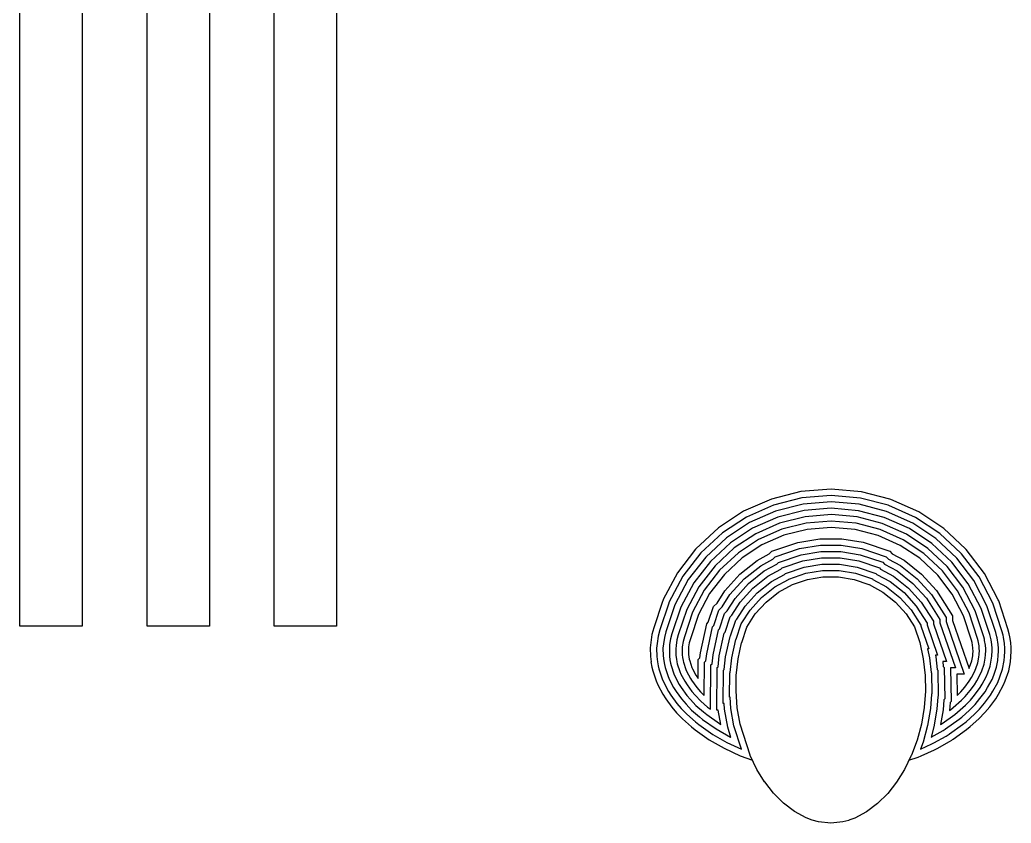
# Model space of a CAD drawing. Header units: millimetres. Extents: x -250 to 4, y -26 to 51.
# Drawn here: x -26.99 to -11.4, y -0.59 to 12.04 of the extents above; entities that cross this region are included whole.
import ezdxf

# ---------------------------------------------------------------- set-up
doc = ezdxf.new("R2010")
doc.units = ezdxf.units.MM
doc.layers.add('1', color=7, linetype='CONTINUOUS')

msp = doc.modelspace()

# ---------------------------------------------------------------- linework, layer by layer
at = {"layer": '1', "color": 0}
for p, q in [((-26.99, 2.51), (-26.99, 22.49)), ((-26.01, 22.49), (-26.01, 2.51)), ((-24.99, 2.51), (-24.99, 22.49)), ((-24.01, 22.49), (-24.01, 2.51)), ((-22.99, 2.51), (-22.99, 22.49)), ((-22.01, 22.49), (-22.01, 2.51)), ((-14.607, 3.243), (-14.361, 3.284)), ((-14.361, 3.284), (-14.116, 3.284)), ((-14.116, 3.284), (-13.873, 3.244)), ((-15.062, 3.042), (-14.843, 3.162)), ((-14.843, 3.162), (-14.842, 3.163)), ((-14.842, 3.163), (-14.607, 3.243)), ((-13.873, 3.244), (-13.638, 3.164)), ((-13.638, 3.164), (-13.637, 3.163)), ((-13.637, 3.163), (-13.418, 3.043)), ((-15.257, 2.888), (-15.062, 3.042)), ((-13.418, 3.043), (-13.223, 2.889)), ((-15.425, 2.702), (-15.257, 2.888)), ((-13.223, 2.889), (-13.055, 2.703)), ((-15.558, 2.494), (-15.425, 2.702)), ((-13.055, 2.703), (-12.923, 2.498)), ((-26.01, 2.51), (-26.99, 2.51)), ((-24.01, 2.51), (-24.99, 2.51)), ((-22.01, 2.51), (-22.99, 2.51)), ((-12.923, 2.498), (-12.923, 2.497)), ((-12.923, 2.497), (-12.839, 2.252)), ((-15.638, 2.251), (-15.559, 2.493)), ((-15.559, 2.493), (-15.558, 2.494)), ((-15.695, 1.994), (-15.64, 2.249)), ((-15.64, 2.249), (-15.638, 2.251)), ((-12.839, 2.252), (-12.84, 2.252)), ((-12.84, 2.252), (-12.785, 1.995)), ((-15.724, 1.734), (-15.695, 1.994)), ((-12.785, 1.995), (-12.756, 1.735)), ((-15.728, 1.491), (-15.725, 1.733)), ((-15.725, 1.733), (-15.724, 1.734)), ((-12.756, 1.735), (-12.755, 1.734)), ((-12.755, 1.734), (-12.75, 1.488)), ((-15.727, 1.491), (-15.728, 1.491)), ((-15.709, 1.226), (-15.727, 1.491)), ((-12.751, 1.487), (-12.769, 1.228)), ((-12.75, 1.488), (-12.751, 1.487)), ((-15.664, 0.967), (-15.709, 1.226)), ((-12.769, 1.228), (-12.814, 0.97)), ((-15.508, 0.479), (-15.664, 0.967)), ((-12.814, 0.97), (-12.882, 0.717)), ((-12.882, 0.717), (-12.97, 0.48)), ((-15.506, 0.477), (-15.508, 0.479)), ((-15.399, 0.255), (-15.506, 0.477)), ((-12.972, 0.478), (-13.08, 0.254)), ((-12.97, 0.48), (-12.972, 0.478)), ((-15.279, 0.063), (-15.399, 0.255)), ((-13.08, 0.254), (-13.203, 0.058)), ((-15.278, 0.063), (-15.279, 0.063)), ((-15.139, -0.116), (-15.278, 0.063)), ((-13.203, 0.058), (-13.342, -0.12)), ((-14.981, -0.276), (-15.139, -0.116)), ((-13.342, -0.12), (-13.502, -0.28)), ((-14.811, -0.407), (-14.981, -0.276)), ((-13.502, -0.28), (-13.675, -0.411)), ((-14.626, -0.506), (-14.811, -0.407)), ((-13.675, -0.412), (-13.86, -0.509)), ((-13.675, -0.411), (-13.675, -0.412)), ((-14.625, -0.505), (-14.626, -0.506)), ((-14.531, -0.541), (-14.625, -0.505)), ((-14.431, -0.567), (-14.531, -0.541)), ((-14.24, -0.588), (-14.431, -0.567)), ((-14.051, -0.568), (-14.24, -0.588)), ((-13.955, -0.544), (-14.051, -0.568)), ((-13.954, -0.543), (-13.955, -0.544)), ((-13.861, -0.51), (-13.954, -0.543)), ((-13.86, -0.509), (-13.861, -0.51))]:
    msp.add_line(p, q, dxfattribs=at)
at = {"layer": '1', "color": 1}
for p, q in [((-14.707, 4.625), (-15.172, 4.508)), ((-14.693, 4.525), (-15.137, 4.414)), ((-14.231, 4.664), (-14.707, 4.625)), ((-14.232, 4.563), (-14.693, 4.525)), ((-13.771, 4.523), (-14.232, 4.563)), ((-13.755, 4.622), (-14.231, 4.664)), ((-13.334, 4.41), (-13.771, 4.523)), ((-13.309, 4.507), (-13.755, 4.622)), ((-15.172, 4.508), (-15.61, 4.315)), ((-15.137, 4.414), (-15.566, 4.225)), ((-14.672, 4.428), (-15.107, 4.318)), ((-14.233, 4.464), (-14.672, 4.428)), ((-13.792, 4.425), (-14.233, 4.464)), ((-13.36, 4.313), (-13.792, 4.425)), ((-13.325, 4.408), (-13.334, 4.41)), ((-12.904, 4.22), (-13.325, 4.408)), ((-13.292, 4.502), (-13.309, 4.507)), ((-12.854, 4.307), (-13.292, 4.502)), ((-15.61, 4.315), (-16.004, 4.055)), ((-15.566, 4.225), (-15.941, 3.977)), ((-15.107, 4.318), (-15.515, 4.138)), ((-15.072, 4.224), (-15.471, 4.048)), ((-14.657, 4.328), (-15.072, 4.224)), ((-14.642, 4.229), (-15.044, 4.128)), ((-14.233, 4.363), (-14.657, 4.328)), ((-14.227, 4.263), (-14.642, 4.229)), ((-13.802, 4.325), (-14.233, 4.363)), ((-13.824, 4.227), (-14.227, 4.263)), ((-13.428, 4.125), (-13.824, 4.227)), ((-13.397, 4.22), (-13.802, 4.325)), ((-12.999, 4.043), (-13.397, 4.22)), ((-12.949, 4.13), (-13.36, 4.313)), ((-12.523, 3.965), (-12.904, 4.22)), ((-12.462, 4.045), (-12.854, 4.307)), ((-16.004, 4.055), (-16.358, 3.727)), ((-15.515, 4.138), (-15.879, 3.898)), ((-15.044, 4.128), (-15.417, 3.963)), ((-14.623, 4.131), (-15.006, 4.034)), ((-14.234, 4.162), (-14.623, 4.131)), ((-14.235, 4.062), (-14.608, 4.031)), ((-13.855, 4.028), (-14.235, 4.062)), ((-13.84, 4.128), (-14.234, 4.162)), ((-13.462, 4.03), (-13.84, 4.128)), ((-13.05, 3.957), (-13.428, 4.125)), ((-12.589, 3.89), (-12.949, 4.13)), ((-15.941, 3.977), (-16.282, 3.661)), ((-15.879, 3.898), (-16.205, 3.596)), ((-15.471, 4.048), (-15.816, 3.82)), ((-15.417, 3.963), (-15.757, 3.739)), ((-15.006, 4.034), (-15.375, 3.871)), ((-14.977, 3.938), (-15.322, 3.786)), ((-14.608, 4.031), (-14.977, 3.938)), ((-13.493, 3.935), (-13.855, 4.028)), ((-13.145, 3.78), (-13.493, 3.935)), ((-13.098, 3.868), (-13.462, 4.03)), ((-12.713, 3.731), (-13.05, 3.957)), ((-12.65, 3.81), (-12.999, 4.043)), ((-12.193, 3.655), (-12.523, 3.965)), ((-12.122, 3.726), (-12.462, 4.045)), ((-15.816, 3.82), (-16.132, 3.527)), ((-15.375, 3.871), (-15.691, 3.663)), ((-15.322, 3.786), (-15.632, 3.582)), ((-15.168, 3.686), (-14.754, 3.827)), ((-14.754, 3.827), (-14.411, 3.884)), ((-14.729, 3.729), (-14.402, 3.784)), ((-14.411, 3.884), (-14.067, 3.884)), ((-14.402, 3.784), (-14.075, 3.784)), ((-14.075, 3.784), (-13.751, 3.731)), ((-14.067, 3.884), (-13.727, 3.828)), ((-13.727, 3.828), (-13.312, 3.687)), ((-12.84, 3.576), (-13.145, 3.78)), ((-12.774, 3.651), (-13.098, 3.868)), ((-12.335, 3.514), (-12.65, 3.81)), ((-12.259, 3.58), (-12.589, 3.89)), ((-16.364, 3.718), (-16.649, 3.349)), ((-16.283, 3.66), (-16.565, 3.295)), ((-16.205, 3.596), (-16.479, 3.242)), ((-16.358, 3.727), (-16.364, 3.718)), ((-16.282, 3.661), (-16.283, 3.66)), ((-15.757, 3.739), (-16.059, 3.459)), ((-15.691, 3.663), (-15.986, 3.39)), ((-15.394, 3.544), (-15.207, 3.646)), ((-15.207, 3.646), (-15.168, 3.686)), ((-15.148, 3.564), (-15.113, 3.599)), ((-15.113, 3.599), (-14.729, 3.729)), ((-15.059, 3.512), (-14.705, 3.632)), ((-14.705, 3.632), (-14.394, 3.684)), ((-14.394, 3.684), (-14.083, 3.684)), ((-14.083, 3.684), (-13.775, 3.633)), ((-13.775, 3.633), (-13.421, 3.513)), ((-13.751, 3.731), (-13.367, 3.6)), ((-13.367, 3.6), (-13.332, 3.565)), ((-13.312, 3.687), (-13.273, 3.647)), ((-13.273, 3.647), (-13.086, 3.545)), ((-12.482, 3.378), (-12.774, 3.651)), ((-12.408, 3.445), (-12.713, 3.731)), ((-12.182, 3.644), (-12.193, 3.655)), ((-11.907, 3.283), (-12.182, 3.644)), ((-12.111, 3.715), (-12.122, 3.726)), ((-11.821, 3.335), (-12.111, 3.715)), ((-16.132, 3.527), (-16.394, 3.189)), ((-16.059, 3.459), (-16.313, 3.128)), ((-15.632, 3.582), (-15.91, 3.324)), ((-15.668, 3.328), (-15.394, 3.544)), ((-15.6, 3.254), (-15.339, 3.46)), ((-15.339, 3.46), (-15.148, 3.564)), ((-15.284, 3.377), (-15.086, 3.485)), ((-15.086, 3.485), (-15.059, 3.512)), ((-15.005, 3.424), (-14.68, 3.535)), ((-14.951, 3.337), (-14.656, 3.438)), ((-14.68, 3.535), (-14.386, 3.584)), ((-14.656, 3.438), (-14.378, 3.484)), ((-14.386, 3.584), (-14.091, 3.584)), ((-14.378, 3.484), (-14.1, 3.484)), ((-14.1, 3.484), (-13.824, 3.439)), ((-14.091, 3.584), (-13.8, 3.536)), ((-13.824, 3.439), (-13.529, 3.338)), ((-13.8, 3.536), (-13.475, 3.425)), ((-13.421, 3.513), (-13.394, 3.486)), ((-13.394, 3.486), (-13.196, 3.378)), ((-13.332, 3.565), (-13.141, 3.461)), ((-13.141, 3.461), (-12.88, 3.255)), ((-13.086, 3.545), (-12.812, 3.329)), ((-12.557, 3.311), (-12.84, 3.576)), ((-12.16, 3.12), (-12.408, 3.445)), ((-12.077, 3.176), (-12.335, 3.514)), ((-11.99, 3.227), (-12.259, 3.58)), ((-16.649, 3.349), (-16.873, 2.927)), ((-16.565, 3.295), (-16.784, 2.882)), ((-15.986, 3.39), (-16.228, 3.076)), ((-15.91, 3.324), (-16.144, 3.021)), ((-15.904, 3.067), (-15.668, 3.328)), ((-15.531, 3.181), (-15.284, 3.377)), ((-15.463, 3.108), (-15.228, 3.293)), ((-15.228, 3.293), (-15.025, 3.404)), ((-15.173, 3.209), (-14.965, 3.323)), ((-15.025, 3.404), (-15.005, 3.424)), ((-14.965, 3.323), (-14.951, 3.337)), ((-14.896, 3.25), (-14.631, 3.34)), ((-14.631, 3.34), (-14.369, 3.384)), ((-14.607, 3.243), (-14.361, 3.284)), ((-14.369, 3.384), (-14.108, 3.384)), ((-14.361, 3.284), (-14.116, 3.284)), ((-14.116, 3.284), (-13.873, 3.244)), ((-14.108, 3.384), (-13.849, 3.341)), ((-13.849, 3.341), (-13.584, 3.251)), ((-13.529, 3.338), (-13.515, 3.324)), ((-13.515, 3.324), (-13.307, 3.21)), ((-13.475, 3.425), (-13.455, 3.405)), ((-13.455, 3.405), (-13.252, 3.294)), ((-13.252, 3.294), (-13.017, 3.109)), ((-13.196, 3.378), (-12.949, 3.182)), ((-12.812, 3.329), (-12.577, 3.069)), ((-12.33, 3.013), (-12.557, 3.311)), ((-12.245, 3.067), (-12.482, 3.378)), ((-11.692, 2.872), (-11.907, 3.283)), ((-11.607, 2.925), (-11.821, 3.335)), ((-16.479, 3.242), (-16.69, 2.844)), ((-16.394, 3.189), (-16.596, 2.808)), ((-16.313, 3.128), (-16.504, 2.769)), ((-15.824, 3.006), (-15.6, 3.254)), ((-15.744, 2.945), (-15.531, 3.181)), ((-15.394, 3.035), (-15.173, 3.209)), ((-15.326, 2.961), (-15.117, 3.126)), ((-15.117, 3.126), (-14.903, 3.243)), ((-15.062, 3.042), (-14.843, 3.162)), ((-14.903, 3.243), (-14.896, 3.25)), ((-14.843, 3.162), (-14.842, 3.163)), ((-14.842, 3.163), (-14.607, 3.243)), ((-13.873, 3.244), (-13.638, 3.164)), ((-13.638, 3.164), (-13.637, 3.163)), ((-13.637, 3.163), (-13.418, 3.043)), ((-13.584, 3.251), (-13.577, 3.244)), ((-13.577, 3.244), (-13.363, 3.127)), ((-13.363, 3.127), (-13.154, 2.962)), ((-13.307, 3.21), (-13.086, 3.036)), ((-12.949, 3.182), (-12.736, 2.947)), ((-12.88, 3.255), (-12.657, 3.008)), ((-11.967, 2.749), (-12.16, 3.12)), ((-11.875, 2.789), (-12.077, 3.176)), ((-11.784, 2.831), (-11.99, 3.227)), ((-16.228, 3.076), (-16.411, 2.73)), ((-16.144, 3.021), (-16.319, 2.691)), ((-16.027, 2.873), (-15.904, 3.067)), ((-15.948, 2.812), (-15.824, 3.006)), ((-15.664, 2.885), (-15.463, 3.108)), ((-15.585, 2.824), (-15.394, 3.035)), ((-15.257, 2.888), (-15.062, 3.042)), ((-13.418, 3.043), (-13.223, 2.889)), ((-13.154, 2.962), (-12.975, 2.764)), ((-13.086, 3.036), (-12.896, 2.825)), ((-13.017, 3.109), (-12.816, 2.886)), ((-12.657, 3.008), (-12.423, 2.645)), ((-12.577, 3.069), (-12.323, 2.674)), ((-12.153, 2.674), (-12.33, 3.013)), ((-12.063, 2.718), (-12.245, 3.067)), ((-16.883, 2.896), (-17.021, 2.483)), ((-16.787, 2.869), (-16.926, 2.451)), ((-16.88, 2.909), (-16.883, 2.896)), ((-16.875, 2.922), (-16.88, 2.909)), ((-16.873, 2.927), (-16.875, 2.922)), ((-16.69, 2.842), (-16.831, 2.42)), ((-16.785, 2.878), (-16.787, 2.869)), ((-16.784, 2.882), (-16.785, 2.878)), ((-16.596, 2.808), (-16.736, 2.388)), ((-16.69, 2.844), (-16.69, 2.842)), ((-16.164, 2.573), (-16.085, 2.816)), ((-16.085, 2.816), (-16.027, 2.873)), ((-15.997, 2.762), (-15.948, 2.812)), ((-15.87, 2.748), (-15.744, 2.945)), ((-15.795, 2.681), (-15.664, 2.885)), ((-15.715, 2.62), (-15.585, 2.824)), ((-15.505, 2.763), (-15.326, 2.961)), ((-15.425, 2.702), (-15.257, 2.888)), ((-13.223, 2.889), (-13.055, 2.703)), ((-12.896, 2.825), (-12.723, 2.557)), ((-12.816, 2.886), (-12.623, 2.586)), ((-12.736, 2.947), (-12.523, 2.616)), ((-11.645, 2.411), (-11.784, 2.831)), ((-11.691, 2.871), (-11.692, 2.872)), ((-11.547, 2.434), (-11.691, 2.871)), ((-11.604, 2.921), (-11.607, 2.925)), ((-11.598, 2.907), (-11.604, 2.921)), ((-11.452, 2.465), (-11.598, 2.907)), ((-16.504, 2.769), (-16.637, 2.372)), ((-16.411, 2.73), (-16.541, 2.342)), ((-16.319, 2.691), (-16.446, 2.31)), ((-16.076, 2.521), (-15.997, 2.762)), ((-15.988, 2.467), (-15.91, 2.708)), ((-15.91, 2.708), (-15.87, 2.748)), ((-15.9, 2.413), (-15.822, 2.654)), ((-15.822, 2.654), (-15.795, 2.681)), ((-15.635, 2.559), (-15.505, 2.763)), ((-15.558, 2.494), (-15.425, 2.702)), ((-13.055, 2.703), (-12.923, 2.498)), ((-12.975, 2.764), (-12.823, 2.527)), ((-12.323, 2.674), (-12.323, 2.599)), ((-12.026, 2.29), (-12.153, 2.674)), ((-11.929, 2.315), (-12.063, 2.718)), ((-11.832, 2.34), (-11.967, 2.749)), ((-11.739, 2.376), (-11.875, 2.789)), ((-16.288, 2.091), (-16.189, 2.548)), ((-16.189, 2.548), (-16.164, 2.573)), ((-16.189, 2.075), (-16.098, 2.498)), ((-16.098, 2.498), (-16.076, 2.521)), ((-15.813, 2.359), (-15.734, 2.601)), ((-15.734, 2.601), (-15.715, 2.62)), ((-15.725, 2.306), (-15.647, 2.547)), ((-15.647, 2.547), (-15.635, 2.559)), ((-12.923, 2.498), (-12.923, 2.497)), ((-12.923, 2.497), (-12.839, 2.252)), ((-12.823, 2.527), (-12.823, 2.514)), ((-12.823, 2.514), (-12.699, 2.152)), ((-12.723, 2.557), (-12.723, 2.53)), ((-12.723, 2.53), (-12.559, 2.052)), ((-12.623, 2.586), (-12.623, 2.547)), ((-12.623, 2.547), (-12.419, 1.952)), ((-12.523, 2.616), (-12.523, 2.563)), ((-12.523, 2.563), (-12.279, 1.852)), ((-12.423, 2.645), (-12.423, 2.58)), ((-12.423, 2.58), (-12.139, 1.752)), ((-12.323, 2.599), (-12.065, 1.845)), ((-17.05, 2.376), (-17.07, 2.252)), ((-17.021, 2.483), (-17.05, 2.376)), ((-16.953, 2.35), (-16.971, 2.236)), ((-16.926, 2.451), (-16.953, 2.35)), ((-16.831, 2.42), (-16.855, 2.331)), ((-16.736, 2.388), (-16.757, 2.309)), ((-16.637, 2.372), (-16.658, 2.292)), ((-16.541, 2.342), (-16.561, 2.267)), ((-16.09, 2.059), (-16.006, 2.449)), ((-16.006, 2.449), (-15.988, 2.467)), ((-15.991, 2.042), (-15.915, 2.399)), ((-15.915, 2.399), (-15.9, 2.413)), ((-15.893, 2.026), (-15.823, 2.349)), ((-15.823, 2.349), (-15.813, 2.359)), ((-15.638, 2.251), (-15.559, 2.493)), ((-15.559, 2.493), (-15.558, 2.494)), ((-11.823, 2.303), (-11.832, 2.34)), ((-11.724, 2.316), (-11.739, 2.376)), ((-11.627, 2.341), (-11.645, 2.411)), ((-11.623, 2.324), (-11.627, 2.341)), ((-11.53, 2.366), (-11.547, 2.434)), ((-11.523, 2.334), (-11.53, 2.366)), ((-11.433, 2.391), (-11.452, 2.465)), ((-11.422, 2.342), (-11.433, 2.391)), ((-11.409, 2.253), (-11.423, 2.342)), ((-11.423, 2.342), (-11.422, 2.342)), ((-17.07, 2.252), (-17.077, 2.17)), ((-16.971, 2.236), (-16.977, 2.161)), ((-16.871, 2.229), (-16.877, 2.165)), ((-16.855, 2.331), (-16.871, 2.229)), ((-16.772, 2.219), (-16.777, 2.16)), ((-16.757, 2.309), (-16.772, 2.219)), ((-16.672, 2.207), (-16.676, 2.154)), ((-16.658, 2.292), (-16.672, 2.207)), ((-16.574, 2.183), (-16.576, 2.157)), ((-16.561, 2.267), (-16.574, 2.183)), ((-16.474, 2.183), (-16.476, 2.151)), ((-16.463, 2.248), (-16.474, 2.183)), ((-16.446, 2.31), (-16.463, 2.248)), ((-15.794, 2.01), (-15.732, 2.299)), ((-15.732, 2.299), (-15.725, 2.306)), ((-15.695, 1.994), (-15.64, 2.249)), ((-15.64, 2.249), (-15.638, 2.251)), ((-12.839, 2.252), (-12.84, 2.252)), ((-12.84, 2.252), (-12.785, 1.995)), ((-12.016, 2.25), (-12.026, 2.29)), ((-12.004, 2.17), (-12.016, 2.25)), ((-11.921, 2.281), (-11.929, 2.315)), ((-11.915, 2.253), (-11.921, 2.281)), ((-11.907, 2.198), (-11.915, 2.253)), ((-11.903, 2.143), (-11.907, 2.198)), ((-11.819, 2.283), (-11.823, 2.303)), ((-11.807, 2.209), (-11.819, 2.283)), ((-11.803, 2.153), (-11.807, 2.209)), ((-11.719, 2.292), (-11.724, 2.316)), ((-11.707, 2.219), (-11.719, 2.292)), ((-11.703, 2.161), (-11.707, 2.219)), ((-11.607, 2.222), (-11.623, 2.324)), ((-11.603, 2.165), (-11.607, 2.222)), ((-11.508, 2.237), (-11.523, 2.334)), ((-11.503, 2.162), (-11.508, 2.237)), ((-11.403, 2.169), (-11.409, 2.253)), ((-17.077, 2.17), (-17.074, 2.031)), ((-17.074, 2.031), (-17.065, 1.946)), ((-16.977, 2.161), (-16.974, 2.033)), ((-16.974, 2.033), (-16.965, 1.948)), ((-16.877, 2.165), (-16.874, 2.044)), ((-16.874, 2.044), (-16.866, 1.963)), ((-16.777, 2.16), (-16.774, 2.04)), ((-16.774, 2.04), (-16.767, 1.98)), ((-16.676, 2.154), (-16.674, 2.05)), ((-16.674, 2.05), (-16.667, 1.989)), ((-16.576, 2.157), (-16.574, 2.059)), ((-16.574, 2.059), (-16.57, 2.017)), ((-16.476, 2.151), (-16.474, 2.062)), ((-16.474, 2.062), (-16.47, 2.025)), ((-16.297, 2.01), (-16.288, 2.091)), ((-16.201, 1.964), (-16.189, 2.075)), ((-16.106, 1.918), (-16.09, 2.059)), ((-16.01, 1.872), (-15.991, 2.042)), ((-12.699, 2.152), (-12.716, 2.152)), ((-12.716, 2.152), (-12.686, 2.011)), ((-12.559, 2.052), (-12.592, 2.052)), ((-12.592, 2.052), (-12.587, 2.027)), ((-12.587, 2.027), (-12.565, 1.827)), ((-12.021, 1.966), (-12.007, 2.042)), ((-12.007, 2.042), (-12.005, 2.062)), ((-12.005, 2.062), (-12.002, 2.124)), ((-12.003, 2.153), (-12.004, 2.17)), ((-12.002, 2.124), (-12.003, 2.153)), ((-11.909, 2.024), (-11.904, 2.062)), ((-11.904, 2.062), (-11.902, 2.132)), ((-11.902, 2.132), (-11.903, 2.143)), ((-11.81, 2.006), (-11.804, 2.061)), ((-11.804, 2.061), (-11.802, 2.128)), ((-11.802, 2.128), (-11.803, 2.153)), ((-11.709, 2.005), (-11.705, 2.04)), ((-11.705, 2.04), (-11.702, 2.125)), ((-11.702, 2.125), (-11.703, 2.161)), ((-11.613, 1.97), (-11.604, 2.051)), ((-11.604, 2.051), (-11.602, 2.11)), ((-11.602, 2.11), (-11.603, 2.165)), ((-11.512, 1.967), (-11.505, 2.033)), ((-11.505, 2.033), (-11.502, 2.112)), ((-11.502, 2.112), (-11.503, 2.162)), ((-11.414, 1.948), (-11.405, 2.029)), ((-11.405, 2.029), (-11.402, 2.114)), ((-11.402, 2.114), (-11.403, 2.169)), ((-17.065, 1.946), (-17.066, 1.946)), ((-17.066, 1.946), (-17.05, 1.865)), ((-16.965, 1.948), (-16.952, 1.886)), ((-16.952, 1.886), (-16.941, 1.836)), ((-16.866, 1.963), (-16.855, 1.907)), ((-16.855, 1.907), (-16.854, 1.907)), ((-16.854, 1.907), (-16.844, 1.86)), ((-16.767, 1.98), (-16.757, 1.928)), ((-16.757, 1.928), (-16.749, 1.889)), ((-16.749, 1.889), (-16.705, 1.761)), ((-16.667, 1.989), (-16.659, 1.949)), ((-16.659, 1.949), (-16.652, 1.916)), ((-16.652, 1.916), (-16.612, 1.797)), ((-16.57, 2.017), (-16.561, 1.97)), ((-16.561, 1.97), (-16.559, 1.962)), ((-16.559, 1.962), (-16.555, 1.943)), ((-16.555, 1.943), (-16.517, 1.829)), ((-16.47, 2.025), (-16.463, 1.991)), ((-16.463, 1.991), (-16.457, 1.962)), ((-16.457, 1.962), (-16.423, 1.861)), ((-16.326, 1.689), (-16.322, 1.985)), ((-16.322, 1.985), (-16.297, 2.01)), ((-16.229, 1.417), (-16.222, 1.943)), ((-16.222, 1.943), (-16.201, 1.964)), ((-16.132, 1.202), (-16.123, 1.901)), ((-16.123, 1.901), (-16.106, 1.918)), ((-16.023, 1.859), (-16.01, 1.872)), ((-15.915, 1.826), (-15.893, 2.026)), ((-15.819, 1.78), (-15.794, 2.01)), ((-15.724, 1.734), (-15.695, 1.994)), ((-12.785, 1.995), (-12.756, 1.735)), ((-12.686, 2.011), (-12.661, 1.781)), ((-12.419, 1.952), (-12.479, 1.952)), ((-12.479, 1.952), (-12.47, 1.873)), ((-12.47, 1.873), (-12.458, 1.861)), ((-12.057, 1.865), (-12.021, 1.966)), ((-11.957, 1.846), (-11.926, 1.935)), ((-11.926, 1.935), (-11.909, 2.024)), ((-11.865, 1.808), (-11.828, 1.913)), ((-11.828, 1.913), (-11.81, 2.006)), ((-11.77, 1.775), (-11.733, 1.882)), ((-11.733, 1.882), (-11.709, 2.005)), ((-11.634, 1.864), (-11.613, 1.97)), ((-11.538, 1.833), (-11.512, 1.967)), ((-11.441, 1.808), (-11.414, 1.948)), ((-17.05, 1.865), (-17.038, 1.809)), ((-17.038, 1.809), (-17.037, 1.806)), ((-17.037, 1.806), (-16.984, 1.649)), ((-16.941, 1.836), (-16.889, 1.681)), ((-16.844, 1.86), (-16.795, 1.716)), ((-16.795, 1.716), (-16.773, 1.665)), ((-16.705, 1.761), (-16.681, 1.704)), ((-16.612, 1.797), (-16.594, 1.755)), ((-16.594, 1.755), (-16.535, 1.643)), ((-16.517, 1.829), (-16.505, 1.801)), ((-16.505, 1.801), (-16.446, 1.689)), ((-16.423, 1.861), (-16.414, 1.841)), ((-16.414, 1.841), (-16.362, 1.741)), ((-16.362, 1.741), (-16.347, 1.719)), ((-16.347, 1.719), (-16.326, 1.689)), ((-16.032, 1.191), (-16.023, 1.859)), ((-15.93, 1.291), (-15.924, 1.817)), ((-15.924, 1.817), (-15.915, 1.826)), ((-15.829, 1.391), (-15.824, 1.775)), ((-15.824, 1.775), (-15.819, 1.78)), ((-15.728, 1.491), (-15.725, 1.733)), ((-15.725, 1.733), (-15.724, 1.734)), ((-12.756, 1.735), (-12.755, 1.734)), ((-12.755, 1.734), (-12.75, 1.488)), ((-12.661, 1.781), (-12.656, 1.776)), ((-12.656, 1.776), (-12.649, 1.447)), ((-12.565, 1.827), (-12.557, 1.819)), ((-12.557, 1.819), (-12.548, 1.407)), ((-12.458, 1.861), (-12.447, 1.366)), ((-12.279, 1.852), (-12.357, 1.852)), ((-12.357, 1.852), (-12.347, 1.326)), ((-12.139, 1.752), (-12.255, 1.752)), ((-12.255, 1.752), (-12.249, 1.421)), ((-12.065, 1.845), (-12.057, 1.865)), ((-12.028, 1.7), (-11.978, 1.793)), ((-11.978, 1.793), (-11.957, 1.846)), ((-11.942, 1.648), (-11.889, 1.747)), ((-11.889, 1.747), (-11.865, 1.808)), ((-11.794, 1.713), (-11.77, 1.775)), ((-11.703, 1.671), (-11.677, 1.739)), ((-11.677, 1.739), (-11.634, 1.864)), ((-11.58, 1.711), (-11.538, 1.833)), ((-11.496, 1.65), (-11.441, 1.808)), ((-16.984, 1.649), (-16.957, 1.586)), ((-16.957, 1.586), (-16.88, 1.438)), ((-16.889, 1.681), (-16.868, 1.632)), ((-16.868, 1.632), (-16.791, 1.484)), ((-16.773, 1.665), (-16.71, 1.543)), ((-16.681, 1.704), (-16.623, 1.594)), ((-16.623, 1.594), (-16.59, 1.543)), ((-16.535, 1.643), (-16.499, 1.588)), ((-16.499, 1.588), (-16.421, 1.481)), ((-16.446, 1.689), (-16.428, 1.661)), ((-16.428, 1.661), (-16.346, 1.547)), ((-12.133, 1.55), (-12.063, 1.643)), ((-12.063, 1.643), (-12.028, 1.7)), ((-12.046, 1.499), (-11.979, 1.588)), ((-11.979, 1.588), (-11.942, 1.648)), ((-11.889, 1.543), (-11.857, 1.595)), ((-11.857, 1.595), (-11.794, 1.713)), ((-11.772, 1.543), (-11.703, 1.671)), ((-11.689, 1.486), (-11.614, 1.625)), ((-11.614, 1.625), (-11.58, 1.711)), ((-11.601, 1.439), (-11.522, 1.586)), ((-11.522, 1.586), (-11.497, 1.65)), ((-11.497, 1.65), (-11.496, 1.65)), ((-16.88, 1.438), (-16.833, 1.367)), ((-16.791, 1.484), (-16.752, 1.426)), ((-16.752, 1.426), (-16.657, 1.295)), ((-16.71, 1.543), (-16.671, 1.484)), ((-16.671, 1.484), (-16.587, 1.368)), ((-16.59, 1.543), (-16.502, 1.421)), ((-16.502, 1.421), (-16.443, 1.354)), ((-16.421, 1.481), (-16.37, 1.423)), ((-16.37, 1.423), (-16.284, 1.332)), ((-16.346, 1.547), (-16.285, 1.478)), ((-16.285, 1.478), (-16.229, 1.417)), ((-15.727, 1.491), (-15.728, 1.491)), ((-15.709, 1.226), (-15.727, 1.491)), ((-12.751, 1.487), (-12.769, 1.228)), ((-12.75, 1.488), (-12.751, 1.487)), ((-12.654, 1.442), (-12.67, 1.216)), ((-12.649, 1.447), (-12.654, 1.442)), ((-12.548, 1.407), (-12.556, 1.399)), ((-12.249, 1.421), (-12.194, 1.478)), ((-12.194, 1.478), (-12.133, 1.55)), ((-12.183, 1.345), (-12.126, 1.405)), ((-12.126, 1.405), (-12.046, 1.499)), ((-12.044, 1.345), (-11.979, 1.422)), ((-11.98, 1.422), (-11.889, 1.543)), ((-11.979, 1.422), (-11.98, 1.422)), ((-11.893, 1.37), (-11.811, 1.478)), ((-11.82, 1.301), (-11.725, 1.427)), ((-11.811, 1.478), (-11.772, 1.543)), ((-11.725, 1.427), (-11.689, 1.486)), ((-11.645, 1.367), (-11.601, 1.439)), ((-16.833, 1.367), (-16.738, 1.236)), ((-16.657, 1.295), (-16.589, 1.217)), ((-16.587, 1.368), (-16.511, 1.281)), ((-16.511, 1.281), (-16.426, 1.19)), ((-16.443, 1.354), (-16.358, 1.264)), ((-16.358, 1.264), (-16.24, 1.16)), ((-16.284, 1.332), (-16.177, 1.238)), ((-15.914, 1.291), (-15.93, 1.291)), ((-15.908, 1.202), (-15.914, 1.291)), ((-15.82, 1.391), (-15.829, 1.391)), ((-15.808, 1.214), (-15.82, 1.391)), ((-12.556, 1.399), (-12.57, 1.204)), ((-12.46, 1.353), (-12.471, 1.192)), ((-12.447, 1.366), (-12.46, 1.353)), ((-12.362, 1.311), (-12.371, 1.184)), ((-12.347, 1.326), (-12.362, 1.311)), ((-12.312, 1.23), (-12.183, 1.345)), ((-12.245, 1.155), (-12.121, 1.265)), ((-12.121, 1.265), (-12.044, 1.345)), ((-12.055, 1.19), (-11.969, 1.28)), ((-11.969, 1.28), (-11.893, 1.37)), ((-11.902, 1.205), (-11.82, 1.301)), ((-11.74, 1.241), (-11.645, 1.367)), ((-16.738, 1.236), (-16.662, 1.149)), ((-16.662, 1.149), (-16.569, 1.05)), ((-16.589, 1.217), (-16.503, 1.125)), ((-16.503, 1.125), (-16.365, 1.004)), ((-16.426, 1.19), (-16.303, 1.082)), ((-16.24, 1.16), (-16.188, 1.118)), ((-16.188, 1.118), (-15.989, 0.977)), ((-16.177, 1.238), (-16.132, 1.202)), ((-16.007, 1.191), (-16.032, 1.191)), ((-16.007, 1.19), (-16.007, 1.191)), ((-15.968, 0.965), (-16.007, 1.19)), ((-15.859, 0.919), (-15.908, 1.202)), ((-15.761, 0.943), (-15.808, 1.214)), ((-15.664, 0.967), (-15.709, 1.226)), ((-12.769, 1.228), (-12.814, 0.97)), ((-12.67, 1.216), (-12.716, 0.948)), ((-12.57, 1.204), (-12.619, 0.927)), ((-12.471, 1.192), (-12.511, 0.963)), ((-12.487, 0.978), (-12.286, 1.121)), ((-12.371, 1.184), (-12.357, 1.193)), ((-12.357, 1.193), (-12.312, 1.23)), ((-12.286, 1.121), (-12.245, 1.155)), ((-12.179, 1.08), (-12.055, 1.19)), ((-12.112, 1.006), (-11.977, 1.126)), ((-11.977, 1.126), (-11.902, 1.205)), ((-11.911, 1.051), (-11.814, 1.152)), ((-11.815, 1.152), (-11.74, 1.241)), ((-11.814, 1.152), (-11.815, 1.152)), ((-16.569, 1.05), (-16.428, 0.926)), ((-16.365, 1.004), (-16.314, 0.963)), ((-16.314, 0.963), (-16.091, 0.805)), ((-16.303, 1.082), (-16.256, 1.044)), ((-16.256, 1.044), (-16.043, 0.893)), ((-15.989, 0.977), (-15.968, 0.965)), ((-15.644, 0.574), (-15.761, 0.943)), ((-15.508, 0.479), (-15.664, 0.967)), ((-12.814, 0.97), (-12.882, 0.717)), ((-12.716, 0.948), (-12.787, 0.687)), ((-12.511, 0.963), (-12.487, 0.978)), ((-12.434, 0.894), (-12.219, 1.047)), ((-12.373, 0.814), (-12.167, 0.961)), ((-12.219, 1.047), (-12.179, 1.08)), ((-12.167, 0.961), (-12.112, 1.006)), ((-12.046, 0.931), (-11.911, 1.051)), ((-16.428, 0.926), (-16.372, 0.881)), ((-16.372, 0.881), (-16.149, 0.723)), ((-16.091, 0.805), (-15.871, 0.68)), ((-16.043, 0.893), (-15.814, 0.763)), ((-15.808, 0.76), (-15.859, 0.919)), ((-12.619, 0.927), (-12.662, 0.765)), ((-12.662, 0.765), (-12.472, 0.871)), ((-12.616, 0.675), (-12.425, 0.782)), ((-12.472, 0.871), (-12.439, 0.89)), ((-12.439, 0.89), (-12.434, 0.894)), ((-12.425, 0.782), (-12.379, 0.809)), ((-12.379, 0.809), (-12.373, 0.814)), ((-12.313, 0.734), (-12.103, 0.884)), ((-12.103, 0.884), (-12.046, 0.931)), ((-16.149, 0.723), (-15.913, 0.589)), ((-15.871, 0.68), (-15.644, 0.574)), ((-15.814, 0.763), (-15.808, 0.76)), ((-12.882, 0.717), (-12.97, 0.48)), ((-12.787, 0.687), (-12.828, 0.577)), ((-12.828, 0.577), (-12.651, 0.658)), ((-12.651, 0.658), (-12.616, 0.675)), ((-12.567, 0.588), (-12.374, 0.696)), ((-12.374, 0.696), (-12.335, 0.719)), ((-12.335, 0.719), (-12.323, 0.726)), ((-12.323, 0.726), (-12.313, 0.734)), ((-15.913, 0.589), (-15.661, 0.472)), ((-15.661, 0.472), (-15.661, 0.471)), ((-15.661, 0.471), (-15.469, 0.4)), ((-15.506, 0.477), (-15.508, 0.479)), ((-15.469, 0.4), (-15.506, 0.477)), ((-12.972, 0.478), (-13.009, 0.4)), ((-12.97, 0.48), (-12.972, 0.478)), ((-12.865, 0.451), (-12.817, 0.471)), ((-12.817, 0.472), (-12.609, 0.567)), ((-12.817, 0.471), (-12.817, 0.472)), ((-12.609, 0.567), (-12.567, 0.588)), ((-13.009, 0.4), (-12.865, 0.452)), ((-12.865, 0.452), (-12.865, 0.451))]:
    msp.add_line(p, q, dxfattribs=at)

doc.saveas('drawing.dxf')
